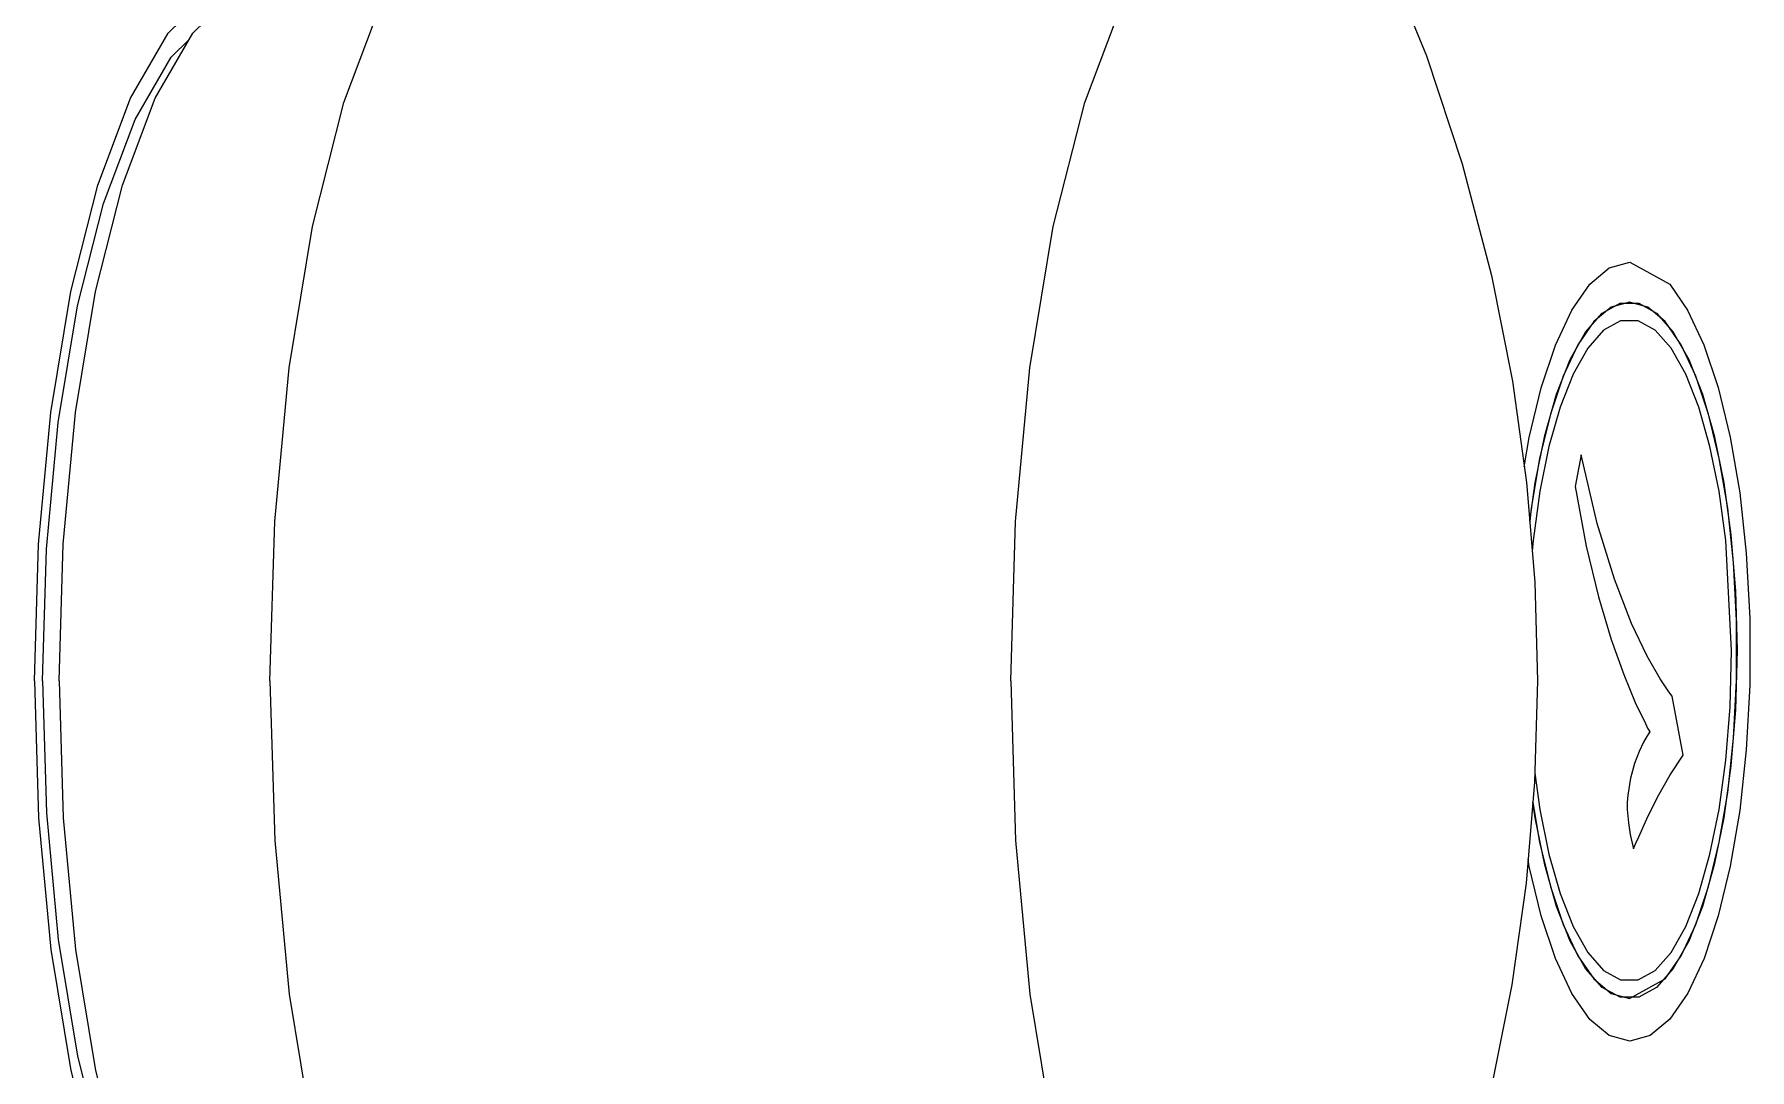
# Model space of a CAD drawing. Extents: x 1551 to 113148, y -1700 to 77018.
# Drawn here: x 14001.51 to 14034.54, y 23667.28 to 23687.22 of the extents above; entities that cross this region are included whole.
import ezdxf

# ---------------------------------------------------------------- set-up
doc = ezdxf.new("R2010")
doc.units = 0
doc.header["$LTSCALE"] = 500
doc.header["$MEASUREMENT"] = 0
doc.linetypes.add('CENTER', pattern=[3, 2.5, -0.25, 0, -0.25])
doc.layers.get('0').update_dxf_attribs({"linetype": 'CONTINUOUS'})

# ---------------------------------------------------------------- blocks, each defined once
blk = doc.blocks.new('platform_top')
at = {"linetype": 'Continuous'}
for p, q in [((-9940.021, 2224.192), (-9939.647, 2224.506)), ((-9939.647, 2224.506), (-9939.252, 2224.615)), ((-9939.252, 2224.615), (-9938.857, 2224.507)), ((-9938.857, 2224.507), (-9938.483, 2224.194)), ((-9940.367, 2223.69), (-9940.021, 2224.192)), ((-9938.483, 2224.194), (-9938.137, 2223.693)), ((-9940.681, 2223.02), (-9940.367, 2223.69)), ((-9939.245, 2223.793), (-9939.932, 2223.415)), ((-9939.768, 2223.577), (-9939.423, 2223.768)), ((-9939.423, 2223.768), (-9939.066, 2223.768)), ((-9938.891, 2223.696), (-9939.245, 2223.793)), ((-9939.066, 2223.768), (-9938.722, 2223.577)), ((-9938.557, 2223.415), (-9938.891, 2223.696)), ((-9938.137, 2223.693), (-9937.823, 2223.023)), ((-9939.932, 2223.415), (-9940.242, 2222.967)), ((-9940.09, 2223.211), (-9939.768, 2223.577)), ((-9939.414, 2223.432), (-9939.741, 2223.251)), ((-9939.075, 2223.432), (-9939.414, 2223.432)), ((-9938.748, 2223.251), (-9939.075, 2223.432)), ((-9938.722, 2223.577), (-9938.399, 2223.211)), ((-9938.248, 2222.967), (-9938.557, 2223.415)), ((-9940.956, 2222.198), (-9940.681, 2223.02)), ((-9940.386, 2222.685), (-9940.09, 2223.211)), ((-9939.741, 2223.251), (-9940.048, 2222.903)), ((-9938.442, 2222.903), (-9938.748, 2223.251)), ((-9938.399, 2223.211), (-9938.104, 2222.685)), ((-9937.823, 2223.023), (-9937.548, 2222.202)), ((-9940.649, 2222.017), (-9940.386, 2222.685)), ((-9940.242, 2222.967), (-9940.522, 2222.368)), ((-9940.048, 2222.903), (-9940.328, 2222.404)), ((-9938.161, 2222.404), (-9938.442, 2222.903)), ((-9937.968, 2222.368), (-9938.248, 2222.967)), ((-9938.104, 2222.685), (-9937.84, 2222.017)), ((-9940.522, 2222.368), (-9940.768, 2221.633)), ((-9940.328, 2222.404), (-9940.579, 2221.769)), ((-9937.911, 2221.769), (-9938.161, 2222.404)), ((-9937.722, 2221.633), (-9937.968, 2222.368)), ((-9941.187, 2221.243), (-9940.956, 2222.198)), ((-9940.876, 2221.221), (-9940.649, 2222.017)), ((-9937.84, 2222.017), (-9937.613, 2221.221)), ((-9937.548, 2222.202), (-9937.317, 2221.248)), ((-9940.579, 2221.769), (-9940.794, 2221.013)), ((-9937.695, 2221.013), (-9937.911, 2221.769)), ((-9940.768, 2221.633), (-9940.974, 2220.78)), ((-9937.515, 2220.78), (-9937.722, 2221.633)), ((-9941.368, 2220.174), (-9941.187, 2221.243)), ((-9941.061, 2220.314), (-9940.876, 2221.221)), ((-9940.794, 2221.013), (-9940.97, 2220.152)), ((-9937.519, 2220.151), (-9937.695, 2221.013)), ((-9937.613, 2221.221), (-9937.428, 2220.314)), ((-9937.317, 2221.248), (-9937.293, 2221.109)), ((-9940.974, 2220.78), (-9941.137, 2219.824)), ((-9939.37, 2220.8), (-9939.424, 2220.677)), ((-9939.337, 2220.88), (-9939.37, 2220.8)), ((-9939.326, 2220.906), (-9939.337, 2220.88)), ((-9939.325, 2220.908), (-9939.326, 2220.906)), ((-9939.324, 2220.905), (-9939.325, 2220.908)), ((-9939.321, 2220.895), (-9939.324, 2220.905)), ((-9939.296, 2220.801), (-9939.321, 2220.895)), ((-9939.26, 2220.632), (-9939.296, 2220.801)), ((-9937.385, 2220.016), (-9937.515, 2220.78)), ((-9939.424, 2220.677), (-9939.58, 2220.332)), ((-9939.225, 2220.409), (-9939.26, 2220.632)), ((-9939.212, 2220.283), (-9939.225, 2220.409)), ((-9941.495, 2219.007), (-9941.368, 2220.174)), ((-9941.2, 2219.312), (-9941.061, 2220.314)), ((-9940.97, 2220.152), (-9941.101, 2219.2)), ((-9939.58, 2220.332), (-9939.787, 2219.912)), ((-9939.204, 2220.151), (-9939.212, 2220.283)), ((-9939.204, 2220.015), (-9939.204, 2220.151)), ((-9937.422, 2219.451), (-9937.519, 2220.151)), ((-9937.428, 2220.314), (-9937.386, 2220.009)), ((-9941.137, 2219.824), (-9941.25, 2218.78)), ((-9939.787, 2219.912), (-9940.026, 2219.482)), ((-9939.263, 2219.548), (-9939.212, 2219.878)), ((-9939.212, 2219.878), (-9939.204, 2220.015)), ((-9940.026, 2219.482), (-9940.28, 2219.107)), ((-9939.34, 2219.266), (-9939.263, 2219.548)), ((-9941.287, 2218.231), (-9941.2, 2219.312)), ((-9941.101, 2219.2), (-9941.184, 2218.174)), ((-9940.28, 2219.107), (-9940.065, 2217.969)), ((-9939.516, 2218.855), (-9939.429, 2219.034)), ((-9939.429, 2219.034), (-9939.34, 2219.266)), ((-9941.561, 2217.761), (-9941.495, 2219.007)), ((-9941.25, 2218.78), (-9941.309, 2217.666)), ((-9939.613, 2218.693), (-9939.588, 2218.732)), ((-9939.588, 2218.732), (-9939.516, 2218.855)), ((-9939.635, 2218.661), (-9939.634, 2218.663)), ((-9939.635, 2218.66), (-9939.635, 2218.661)), ((-9939.616, 2218.623), (-9939.635, 2218.66)), ((-9939.634, 2218.663), (-9939.613, 2218.693)), ((-9939.595, 2218.584), (-9939.616, 2218.623)), ((-9939.553, 2218.5), (-9939.595, 2218.584)), ((-9939.358, 2218.091), (-9939.553, 2218.5)), ((-9941.317, 2217.088), (-9941.287, 2218.231)), ((-9941.184, 2218.174), (-9941.212, 2217.089)), ((-9939.134, 2217.554), (-9939.358, 2218.091)), ((-9941.561, 2216.466), (-9941.561, 2217.761)), ((-9940.065, 2217.969), (-9940.002, 2217.887)), ((-9940.002, 2217.887), (-9939.834, 2217.637)), ((-9941.309, 2217.666), (-9941.309, 2216.509)), ((-9939.834, 2217.637), (-9939.586, 2217.202)), ((-9938.893, 2216.88), (-9939.134, 2217.554)), ((-9941.287, 2215.944), (-9941.317, 2217.088)), ((-9941.212, 2217.089), (-9941.101, 2214.976)), ((-9939.586, 2217.202), (-9939.284, 2216.569)), ((-9938.649, 2216.058), (-9938.893, 2216.88)), ((-9941.495, 2215.22), (-9941.561, 2216.466)), ((-9941.309, 2216.509), (-9941.25, 2215.395)), ((-9939.284, 2216.569), (-9938.955, 2215.721)), ((-9938.412, 2215.08), (-9938.649, 2216.058)), ((-9941.2, 2214.864), (-9941.287, 2215.944)), ((-9941.25, 2215.395), (-9941.137, 2214.352)), ((-9938.955, 2215.721), (-9938.622, 2214.644)), ((-9941.368, 2214.054), (-9941.495, 2215.22)), ((-9938.197, 2213.935), (-9938.412, 2215.08)), ((-9937.388, 2214.976), (-9937.371, 2215.181)), ((-9941.061, 2213.862), (-9941.2, 2214.864)), ((-9941.101, 2214.976), (-9940.97, 2214.025)), ((-9937.519, 2214.024), (-9937.388, 2214.976)), ((-9938.622, 2214.644), (-9938.313, 2213.322)), ((-9937.324, 2214.61), (-9937.428, 2213.862)), ((-9937.352, 2214.352), (-9937.324, 2214.61)), ((-9941.137, 2214.352), (-9940.974, 2213.395)), ((-9937.515, 2213.395), (-9937.352, 2214.352)), ((-9941.186, 2212.984), (-9941.368, 2214.054)), ((-9940.876, 2212.955), (-9941.061, 2213.862)), ((-9940.97, 2214.025), (-9940.794, 2213.163)), ((-9938.313, 2213.322), (-9938.197, 2213.935)), ((-9937.695, 2213.163), (-9937.519, 2214.024)), ((-9937.428, 2213.862), (-9937.613, 2212.955)), ((-9937.22, 2213.553), (-9937.316, 2212.988)), ((-9940.974, 2213.395), (-9940.768, 2212.542)), ((-9940.794, 2213.163), (-9940.579, 2212.407)), ((-9937.911, 2212.407), (-9937.695, 2213.163)), ((-9937.722, 2212.542), (-9937.515, 2213.395)), ((-9940.955, 2212.029), (-9941.186, 2212.984)), ((-9940.649, 2212.159), (-9940.876, 2212.955)), ((-9937.613, 2212.955), (-9937.84, 2212.159)), ((-9937.316, 2212.988), (-9937.547, 2212.033)), ((-9940.768, 2212.542), (-9940.522, 2211.807)), ((-9937.967, 2211.807), (-9937.722, 2212.542)), ((-9940.386, 2211.49), (-9940.649, 2212.159)), ((-9940.579, 2212.407), (-9940.328, 2211.772)), ((-9938.161, 2211.772), (-9937.911, 2212.407)), ((-9937.84, 2212.159), (-9938.104, 2211.49)), ((-9940.68, 2211.208), (-9940.955, 2212.029)), ((-9940.522, 2211.807), (-9940.241, 2211.208)), ((-9940.328, 2211.772), (-9940.048, 2211.272)), ((-9938.442, 2211.272), (-9938.161, 2211.772)), ((-9938.248, 2211.208), (-9937.967, 2211.807)), ((-9937.547, 2212.033), (-9937.822, 2211.211)), ((-9940.09, 2210.964), (-9940.386, 2211.49)), ((-9938.104, 2211.49), (-9938.399, 2210.964)), ((-9940.366, 2210.538), (-9940.68, 2211.208)), ((-9940.241, 2211.208), (-9939.932, 2210.76)), ((-9940.048, 2211.272), (-9939.741, 2210.924)), ((-9938.748, 2210.924), (-9938.442, 2211.272)), ((-9938.557, 2210.76), (-9938.248, 2211.208)), ((-9937.822, 2211.211), (-9938.136, 2210.54)), ((-9939.768, 2210.598), (-9940.09, 2210.964)), ((-9939.741, 2210.924), (-9939.414, 2210.743)), ((-9939.075, 2210.743), (-9938.748, 2210.924)), ((-9938.399, 2210.964), (-9938.722, 2210.598)), ((-9940.02, 2210.037), (-9940.366, 2210.538)), ((-9939.932, 2210.76), (-9939.598, 2210.479)), ((-9939.423, 2210.407), (-9939.768, 2210.598)), ((-9939.598, 2210.479), (-9939.245, 2210.382)), ((-9939.414, 2210.743), (-9939.075, 2210.743)), ((-9939.245, 2210.382), (-9938.891, 2210.479)), ((-9938.722, 2210.598), (-9939.066, 2210.407)), ((-9938.891, 2210.479), (-9938.557, 2210.76)), ((-9938.136, 2210.54), (-9938.482, 2210.039)), ((-9939.066, 2210.407), (-9939.423, 2210.407)), ((-9939.251, 2209.615), (-9940.02, 2210.037)), ((-9938.482, 2210.039), (-9938.856, 2209.724)), ((-9938.856, 2209.724), (-9939.251, 2209.615))]:
    blk.add_line(p, q, dxfattribs=at)
for points in [[(-9927.331, 2217.678), (-9927.425, 2220.751), (-9927.702, 2223.706), (-9928.151, 2226.429), (-9928.757, 2228.815), (-9929.494, 2230.774), (-9930.336, 2232.23), (-9931.249, 2233.126), (-9932.198, 2233.428)], [(-9908.53, 2217.678), (-9908.61, 2220.312), (-9908.847, 2222.845), (-9909.233, 2225.179), (-9909.752, 2227.224), (-9910.384, 2228.903), (-9911.105, 2230.151), (-9911.888, 2230.919), (-9912.701, 2231.178)], [(-9909.005, 2217.678), (-9909.085, 2220.312), (-9909.323, 2222.845), (-9909.708, 2225.179), (-9910.227, 2227.224), (-9910.859, 2228.903), (-9911.58, 2230.151), (-9912.363, 2230.919)], [(-9913.065, 2217.678), (-9913.159, 2220.751), (-9913.436, 2223.706), (-9913.885, 2226.429), (-9914.491, 2228.815), (-9915.228, 2230.774)], [(-9908.684, 2217.678), (-9908.761, 2220.215), (-9908.99, 2222.653), (-9909.361, 2224.901), (-9909.861, 2226.871), (-9910.47, 2228.488), (-9911.164, 2229.689), (-9911.509, 2230.028)], [(-9937.472, 2217.678), (-9937.418, 2219.626), (-9937.255, 2221.569), (-9936.979, 2223.53), (-9936.576, 2225.547), (-9936.018, 2227.661), (-9935.336, 2229.717)], [(-9935.336, 2205.64), (-9936.025, 2207.719), (-9936.59, 2209.871), (-9936.992, 2211.904), (-9937.263, 2213.858), (-9937.42, 2215.776), (-9937.472, 2217.678)], [(-9927.331, 2217.678), (-9927.425, 2214.606), (-9927.702, 2211.651), (-9928.151, 2208.928), (-9928.757, 2206.542), (-9929.494, 2204.583), (-9930.336, 2203.127), (-9931.249, 2202.231), (-9932.198, 2201.928)], [(-9913.065, 2217.678), (-9913.159, 2214.606), (-9913.436, 2211.651), (-9913.885, 2208.928), (-9914.491, 2206.542), (-9915.228, 2204.583)], [(-9908.53, 2217.678), (-9908.61, 2215.045), (-9908.847, 2212.512), (-9909.233, 2210.178), (-9909.752, 2208.133), (-9910.384, 2206.454), (-9911.105, 2205.206), (-9911.888, 2204.438), (-9912.701, 2204.178)], [(-9909.005, 2217.678), (-9909.085, 2215.045), (-9909.323, 2212.512), (-9909.708, 2210.178), (-9910.227, 2208.133), (-9910.859, 2206.454), (-9911.58, 2205.206), (-9912.363, 2204.438)], [(-9908.684, 2217.678), (-9908.761, 2215.142), (-9908.99, 2212.704), (-9909.361, 2210.456), (-9909.861, 2208.486), (-9910.47, 2206.869), (-9911.164, 2205.668), (-9911.509, 2205.329)], [(-9932.198, 2201.928), (-9933.148, 2202.231), (-9934.061, 2203.127), (-9934.902, 2204.583), (-9935.336, 2205.64)]]:
    blk.add_lwpolyline(points, dxfattribs=at)

msp = doc.modelspace()

# ---------------------------------------------------------------- block references
at = {"linetype": 'CENTER', "rotation": 180}
msp.add_blockref('platform_top', (4092.981, 25892.444), dxfattribs=at)

doc.saveas('drawing.dxf')
